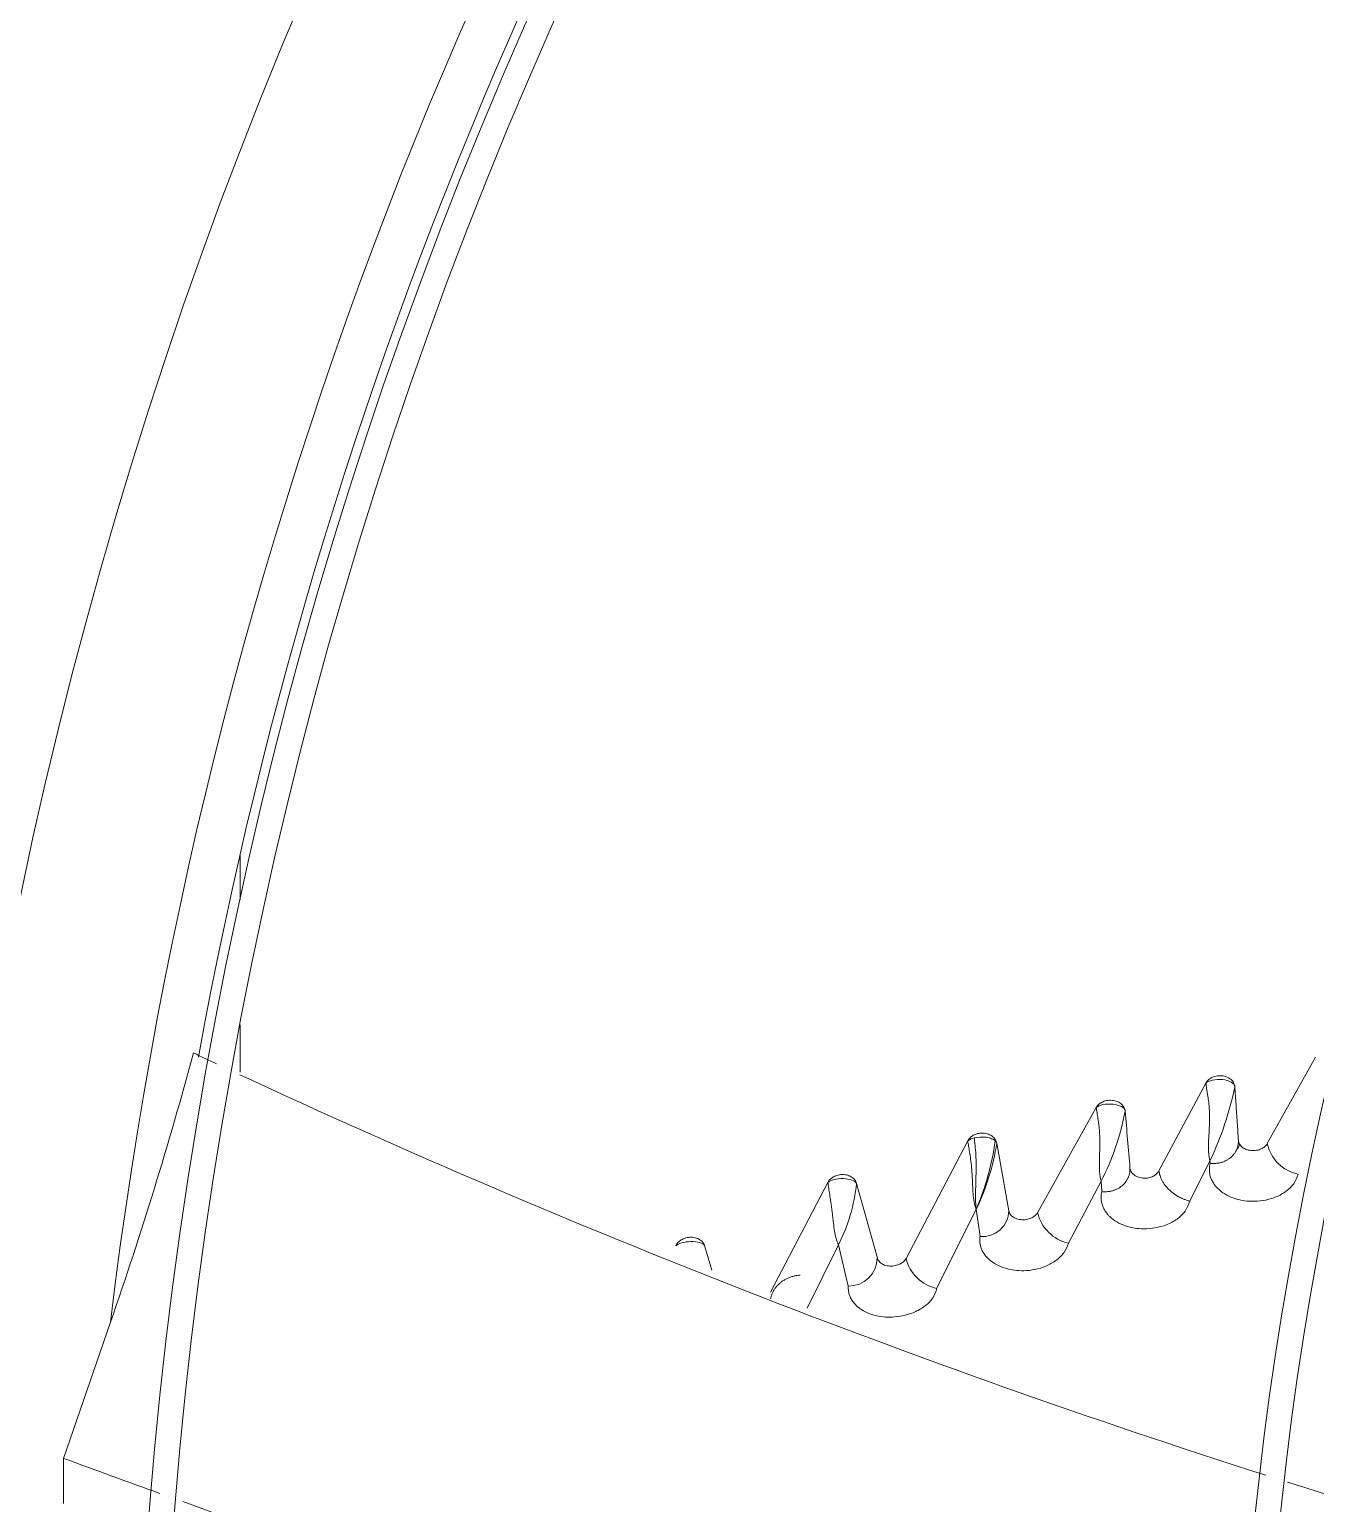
# Model space of a CAD drawing. Header units: millimetres. Extents: x 113490 to 142599, y -20467 to 115.
# Drawn here: x 124874.7 to 125003.1, y -11322.9 to -11175.8 of the extents above; entities that cross this region are included whole.
import ezdxf

# ---------------------------------------------------------------- set-up
doc = ezdxf.new("R2010")
doc.units = ezdxf.units.MM
doc.layers.add('DV3_0', color=7, linetype='Continuous')

msp = doc.modelspace()

# ---------------------------------------------------------------- linework, layer by layer
at = {"layer": 'DV3_0', "color": 7, "linetype": 'Continuous', "lineweight": 15}
for p, q in [((124895.75, -11262.66), (124895.75, -11258.08)), ((124895.75, -11279.88), (124895.75, -11275.14)), ((124998.31, -11287), (125003.13, -11278.36)), ((124987.49, -11289.73), (124992.18, -11280.96)), ((124975.37, -11293.9), (124981.24, -11283.4)), ((124962.24, -11298.47), (124968.41, -11286.72)), ((124971.3, -11286.94), (124972.5, -11293.7)), ((124990.57, -11292.74), (124992.59, -11288.73)), ((124992.59, -11288.73), (124992.6, -11288.97)), ((124948.7, -11301.82), (124954.44, -11290.88)), ((124957.3, -11290.98), (124959.38, -11298.43)), ((124978.45, -11296.95), (124981.73, -11290.76)), ((124981.73, -11290.76), (124981.78, -11291.79)), ((124965.32, -11301.45), (124969.24, -11293.56)), ((124969.24, -11293.56), (124969.63, -11296.27)), ((124942.11, -11297.17), (124942.86, -11299.65)), ((124952.35, -11303.43), (124955.5, -11297.12)), ((124955.5, -11297.12), (124956.47, -11301.24)), ((124882.79, -11304.82), (124878.12, -11318.43)), ((124878.12, -11318.43), (124878.11, -11322.94))]:
    msp.add_line(p, q, dxfattribs=at)
for centre, radius, start, end in [((125341.24, -11359.99), 551.5, 105.4775, 164.5225), ((125341.24, -11359.99), 477.5, 136.9802, 223.0198), ((125341.24, -11359.99), 456, 136.2282, 225.3442), ((125341.24, -11359.99), 453.5, 135.9912, 225.5589), ((125341.24, -11359.99), 457, 142.9574, 169.7123), ((125341.24, -11359.99), 343.5, 135.6595, 225.6229), ((125341.24, -11359.99), 346, 136.506, 225.3203), ((124497.86, -11171.3), 407.44, 340.8691, 344.8259), ((125263.5, -10489.2), 872.25, 244.72539, 244.89281), ((125263.5, -10489.2), 872.25, 245.06175, 252.29143), ((124963.41, -11274.85), 32.31, 334.5614, 348.4556), ((124957.3, -11278.52), 27.33, 333.3816, 348.9599), ((119847.05, -11718.43), 5155.43, 4.77297, 4.83658), ((124944.1, -11282.85), 27.33, 336.9148, 351.8402), ((124948.14, -11283.39), 23.43, 334.2626, 351.2768), ((124994.49, -11286.79), 1.11, 312.1124, 346.0877), ((125002.25, -11286.11), 4.04, 192.7941, 257.8316), ((124939.4, -11289.05), 18, 333.3669, 353.8444), ((124969.88, -11293.66), 2.62, 264.4516, 359.0626), ((124979.37, -11292.94), 4.11, 193.4011, 257.0944), ((124956.51, -11298.37), 2.86, 269.126, 358.8663), ((124966.1, -11297.57), 3.96, 193.2376, 258.7539), ((125539.03, -9514.29), 1921.39, 249.88091, 250.18566), ((125263.5, -10489.2), 872.25, 252.43948, 259.62023), ((125539.03, -9514.29), 1921.39, 250.25788, 253.58726)]:
    msp.add_arc(centre, radius, start, end, dxfattribs=at)
at = {"layer": 'DV3_0', "color": 7, "linetype": 'Continuous', "lineweight": 20}
for centre, radius, start, end in [((125341.24, -11359.99), 461.75, 142.7915, 173.1384), ((124969.3, -11287.82), 1.41, 100.2143, 128.8732), ((124970.86, -11287.08), 0.461, 17.1263, 49.6164)]:
    msp.add_arc(centre, radius, start, end, dxfattribs=at)
at = {"layer": 'DV3_0', "color": 7, "linetype": 'Continuous', "lineweight": 15}
for points, knots in [([(124992.18, -11280.96), (124992.19, -11280.94), (124992.21, -11280.89), (124992.26, -11280.82), (124992.32, -11280.75), (124992.39, -11280.67), (124992.51, -11280.57), (124992.67, -11280.46), (124992.85, -11280.36), (124993.16, -11280.25), (124993.53, -11280.21), (124993.9, -11280.24), (124994.18, -11280.31), (124994.43, -11280.42), (124994.65, -11280.56), (124994.83, -11280.73), (124994.94, -11280.9), (124995.02, -11281.05), (124995.06, -11281.19), (124995.07, -11281.28), (124995.07, -11281.32)], [0, 0, 0, 0, 0.023808, 0.047726, 0.071885, 0.096412, 0.145198, 0.194482, 0.250252, 0.306836, 0.44823, 0.520887, 0.594068, 0.667165, 0.739009, 0.806802, 0.874094, 0.916845, 0.958589, 1, 1, 1, 1]), ([(124992.18, -11280.96), (124992.3, -11280.84), (124992.54, -11280.73), (124993.14, -11280.6), (124993.49, -11280.58), (124994.16, -11280.64), (124994.47, -11280.73), (124994.92, -11280.98), (124995.06, -11281.15), (124995.07, -11281.32)], [0, 0, 0, 0, 0.25, 0.25, 0.5, 0.5, 0.75, 0.75, 1, 1, 1, 1]), ([(124992.59, -11288.73), (124992.58, -11288.68), (124992.55, -11288.58), (124992.52, -11288.42), (124992.49, -11288.25), (124992.47, -11288.07), (124992.44, -11287.78), (124992.43, -11287.31), (124992.45, -11286.66), (124992.49, -11286.02), (124992.52, -11285.5), (124992.54, -11284.99), (124992.55, -11284.46), (124992.54, -11283.91), (124992.52, -11283.47), (124992.49, -11283.1), (124992.45, -11282.76), (124992.4, -11282.42), (124992.35, -11282.1), (124992.3, -11281.79), (124992.25, -11281.5), (124992.2, -11281.22), (124992.19, -11281.05), (124992.18, -11280.96)], [0, 0, 0, 0, 0.022002, 0.044764, 0.068319, 0.092694, 0.117911, 0.188328, 0.280844, 0.371809, 0.438209, 0.479748, 0.562928, 0.635555, 0.680347, 0.723252, 0.76458, 0.804675, 0.843903, 0.882652, 0.921318, 0.960302, 1, 1, 1, 1]), ([(124995.07, -11281.32), (124995.09, -11281.62), (124995.13, -11282.21), (124995.19, -11283.1), (124995.25, -11283.99), (124995.31, -11284.88), (124995.37, -11285.78), (124995.41, -11286.38), (124995.43, -11286.68)], [0, 0, 0, 0, 0.163352, 0.328023, 0.494015, 0.661335, 0.829994, 1, 1, 1, 1]), ([(124981.24, -11283.4), (124981.25, -11283.38), (124981.28, -11283.33), (124981.32, -11283.26), (124981.37, -11283.2), (124981.45, -11283.11), (124981.56, -11283.01), (124981.72, -11282.91), (124981.91, -11282.81), (124982.22, -11282.7), (124982.58, -11282.66), (124982.95, -11282.69), (124983.22, -11282.76), (124983.48, -11282.86), (124983.69, -11283), (124983.87, -11283.17), (124983.99, -11283.33), (124984.06, -11283.49), (124984.11, -11283.62), (124984.12, -11283.71), (124984.12, -11283.75)], [0, 0, 0, 0, 0.023224, 0.046559, 0.070122, 0.094029, 0.142577, 0.19164, 0.247919, 0.304972, 0.44783, 0.520778, 0.594184, 0.66739, 0.739327, 0.807118, 0.874376, 0.917068, 0.958723, 1, 1, 1, 1]), ([(124981.24, -11283.4), (124981.37, -11283.28), (124981.61, -11283.17), (124982.2, -11283.05), (124982.55, -11283.03), (124983.21, -11283.1), (124983.52, -11283.18), (124983.97, -11283.43), (124984.11, -11283.58), (124984.12, -11283.75)], [0, 0, 0, 0, 0.25, 0.25, 0.5, 0.5, 0.75, 0.75, 1, 1, 1, 1]), ([(124981.73, -11290.76), (124981.72, -11290.72), (124981.69, -11290.62), (124981.65, -11290.47), (124981.62, -11290.31), (124981.6, -11290.15), (124981.57, -11289.87), (124981.54, -11289.43), (124981.55, -11288.83), (124981.56, -11288.23), (124981.58, -11287.74), (124981.59, -11287.27), (124981.59, -11286.77), (124981.58, -11286.24), (124981.56, -11285.81), (124981.53, -11285.46), (124981.49, -11285.13), (124981.44, -11284.8), (124981.4, -11284.49), (124981.35, -11284.19), (124981.31, -11283.91), (124981.27, -11283.64), (124981.25, -11283.48), (124981.24, -11283.4)], [0, 0, 0, 0, 0.021649, 0.044054, 0.067247, 0.091253, 0.116094, 0.185169, 0.275206, 0.366062, 0.431165, 0.470125, 0.553471, 0.626346, 0.672137, 0.716118, 0.758577, 0.799825, 0.840195, 0.880037, 0.91971, 0.959577, 1, 1, 1, 1]), ([(124968.41, -11286.72), (124968.42, -11286.69), (124968.45, -11286.65), (124968.49, -11286.58), (124968.54, -11286.51), (124968.61, -11286.43), (124968.72, -11286.33), (124968.87, -11286.22), (124969.04, -11286.12), (124969.34, -11286), (124969.69, -11285.94), (124970.06, -11285.96), (124970.33, -11286.01), (124970.59, -11286.11), (124970.82, -11286.23), (124971.01, -11286.39), (124971.13, -11286.54), (124971.22, -11286.69), (124971.27, -11286.81), (124971.29, -11286.9), (124971.3, -11286.94)], [0, 0, 0, 0, 0.023193, 0.046564, 0.070228, 0.094297, 0.142095, 0.190415, 0.245993, 0.302304, 0.444824, 0.518345, 0.592326, 0.666155, 0.738761, 0.807216, 0.87511, 0.917452, 0.958876, 1, 1, 1, 1]), ([(124969.05, -11286.43), (124969.06, -11286.57), (124969.1, -11286.89), (124969.17, -11287.56), (124969.23, -11288.4), (124969.24, -11289.35), (124969.22, -11290.26), (124969.2, -11291.14), (124969.17, -11291.99), (124969.18, -11292.81), (124969.21, -11293.32), (124969.24, -11293.56)], [0, 0, 0, 0, 0.062498, 0.125002, 0.250008, 0.375015, 0.500022, 0.625029, 0.750035, 0.875042, 1, 1, 1, 1]), ([(124969.24, -11293.56), (124969.23, -11293.52), (124969.19, -11293.43), (124969.15, -11293.29), (124969.11, -11293.13), (124969.07, -11292.96), (124969.03, -11292.77), (124969, -11292.56), (124968.97, -11292.34), (124968.94, -11292.1), (124968.91, -11291.72), (124968.89, -11291.27), (124968.87, -11290.83), (124968.86, -11290.47), (124968.84, -11290.13), (124968.81, -11289.74), (124968.77, -11289.23), (124968.7, -11288.58), (124968.6, -11287.96), (124968.53, -11287.53), (124968.48, -11287.24), (124968.44, -11286.97), (124968.42, -11286.8), (124968.41, -11286.72)], [0, 0, 0, 0, 0.021582, 0.044993, 0.070281, 0.097487, 0.126644, 0.157785, 0.190935, 0.22612, 0.263363, 0.35736, 0.420759, 0.452963, 0.510655, 0.563618, 0.611913, 0.723706, 0.825547, 0.868701, 0.911913, 0.955557, 1, 1, 1, 1]), ([(124992.6, -11288.97), (124992.65, -11288.97), (124992.75, -11288.98), (124992.89, -11288.99), (124993.04, -11288.99), (124993.18, -11288.98), (124993.33, -11288.96), (124993.47, -11288.94), (124993.6, -11288.91), (124993.74, -11288.88), (124993.87, -11288.84), (124994, -11288.79), (124994.12, -11288.73), (124994.25, -11288.67), (124994.36, -11288.61), (124994.47, -11288.53), (124994.58, -11288.46), (124994.68, -11288.37), (124994.77, -11288.29), (124994.86, -11288.19), (124994.95, -11288.1), (124995.02, -11288), (124995.09, -11287.89), (124995.16, -11287.78), (124995.22, -11287.67), (124995.27, -11287.56), (124995.31, -11287.44), (124995.35, -11287.32), (124995.38, -11287.19), (124995.4, -11287.07), (124995.42, -11286.94), (124995.43, -11286.81), (124995.43, -11286.73), (124995.43, -11286.68)], [0, 0, 0, 0, 0.030308, 0.060567, 0.09083, 0.121138, 0.151527, 0.182026, 0.21266, 0.243447, 0.274401, 0.305534, 0.336854, 0.368368, 0.400081, 0.431998, 0.464123, 0.496463, 0.529018, 0.561781, 0.594743, 0.627891, 0.661209, 0.69468, 0.728285, 0.762007, 0.795828, 0.82973, 0.863698, 0.897718, 0.931779, 0.965875, 1, 1, 1, 1]), ([(124995.43, -11286.68), (124995.43, -11286.75), (124995.45, -11286.87), (124995.56, -11287.12), (124995.81, -11287.4), (124996.27, -11287.63), (124996.82, -11287.72), (124997.36, -11287.67), (124997.8, -11287.5), (124998.07, -11287.31), (124998.22, -11287.14), (124998.28, -11287.05), (124998.31, -11287)], [0, 0, 0, 0, 0.060685, 0.122132, 0.252219, 0.393086, 0.541388, 0.685757, 0.80418, 0.904063, 0.952325, 1, 1, 1, 1]), ([(124981.78, -11291.79), (124981.83, -11291.8), (124981.93, -11291.81), (124982.08, -11291.81), (124982.22, -11291.81), (124982.37, -11291.8), (124982.51, -11291.78), (124982.65, -11291.76), (124982.78, -11291.73), (124982.92, -11291.69), (124983.05, -11291.64), (124983.18, -11291.59), (124983.3, -11291.54), (124983.42, -11291.48), (124983.54, -11291.41), (124983.65, -11291.33), (124983.75, -11291.26), (124983.86, -11291.17), (124983.95, -11291.08), (124984.04, -11290.99), (124984.12, -11290.89), (124984.2, -11290.79), (124984.27, -11290.68), (124984.33, -11290.57), (124984.39, -11290.45), (124984.44, -11290.34), (124984.49, -11290.22), (124984.53, -11290.1), (124984.56, -11289.97), (124984.58, -11289.84), (124984.59, -11289.72), (124984.6, -11289.59), (124984.6, -11289.5), (124984.6, -11289.45)], [0, 0, 0, 0, 0.030136, 0.060229, 0.09033, 0.120484, 0.150727, 0.181089, 0.211596, 0.242267, 0.273117, 0.304158, 0.335401, 0.366851, 0.398516, 0.4304, 0.462508, 0.494847, 0.527415, 0.560208, 0.593214, 0.626421, 0.659811, 0.693369, 0.727075, 0.76091, 0.794856, 0.828896, 0.863012, 0.89719, 0.93142, 0.965692, 1, 1, 1, 1]), ([(124984.6, -11289.45), (124984.61, -11289.52), (124984.63, -11289.64), (124984.75, -11289.89), (124985, -11290.16), (124985.47, -11290.39), (124986.02, -11290.48), (124986.56, -11290.41), (124987, -11290.23), (124987.26, -11290.04), (124987.41, -11289.87), (124987.47, -11289.78), (124987.49, -11289.73)], [0, 0, 0, 0, 0.060575, 0.121864, 0.251873, 0.393076, 0.542041, 0.686902, 0.805201, 0.904632, 0.952595, 1, 1, 1, 1]), ([(124992.6, -11288.97), (124992.57, -11289.13), (124992.51, -11289.45), (124992.54, -11289.92), (124992.63, -11290.33), (124992.78, -11290.69), (124992.96, -11291), (124993.16, -11291.26), (124993.69, -11291.83), (124994.83, -11292.53), (124996.48, -11292.81), (124997.91, -11292.72), (124999.07, -11292.42), (125000.13, -11291.86), (125001, -11291.06), (125001.27, -11290.4), (125001.4, -11290.06)], [0, 0, 0, 0, 0.045548, 0.087519, 0.126094, 0.161379, 0.19334, 0.221908, 0.246984, 0.395601, 0.538837, 0.62563, 0.716499, 0.809819, 0.904066, 1, 1, 1, 1]), ([(124954.44, -11290.88), (124954.45, -11290.85), (124954.48, -11290.79), (124954.54, -11290.7), (124954.61, -11290.62), (124954.68, -11290.54), (124954.76, -11290.47), (124954.87, -11290.39), (124955.02, -11290.3), (124955.23, -11290.2), (124955.46, -11290.13), (124955.73, -11290.09), (124956.01, -11290.08), (124956.28, -11290.12), (124956.54, -11290.2), (124956.77, -11290.31), (124956.96, -11290.45), (124957.1, -11290.59), (124957.2, -11290.73), (124957.26, -11290.85), (124957.29, -11290.93), (124957.3, -11290.98)], [0, 0, 0, 0, 0.030288, 0.060436, 0.090667, 0.121199, 0.152246, 0.184013, 0.239268, 0.295142, 0.366703, 0.438927, 0.513041, 0.58743, 0.661711, 0.734892, 0.803943, 0.872398, 0.915766, 0.958092, 1, 1, 1, 1]), ([(124955.5, -11297.12), (124955.49, -11297.1), (124955.47, -11297.07), (124955.44, -11297.01), (124955.41, -11296.92), (124955.35, -11296.78), (124955.29, -11296.6), (124955.22, -11296.35), (124955.13, -11295.94), (124955.04, -11295.35), (124954.96, -11294.68), (124954.88, -11293.92), (124954.78, -11293.11), (124954.67, -11292.38), (124954.59, -11291.91), (124954.54, -11291.63), (124954.5, -11291.36), (124954.46, -11291.11), (124954.45, -11290.95), (124954.44, -11290.88)], [0, 0, 0, 0, 0.007351, 0.019112, 0.035329, 0.056048, 0.092627, 0.133596, 0.17908, 0.297728, 0.413356, 0.493007, 0.644708, 0.775162, 0.820607, 0.865531, 0.910216, 0.954944, 1, 1, 1, 1]), ([(124990.57, -11292.74), (124990.52, -11292.73), (124990.41, -11292.7), (124990.25, -11292.65), (124990.1, -11292.6), (124989.96, -11292.54), (124989.83, -11292.49), (124989.7, -11292.43), (124989.59, -11292.37), (124989.48, -11292.32), (124989.38, -11292.26), (124989.29, -11292.21), (124989.2, -11292.15), (124989.12, -11292.1), (124989.06, -11292.05), (124988.99, -11292.01), (124988.94, -11291.97), (124988.89, -11291.93), (124988.84, -11291.9), (124988.81, -11291.87), (124988.78, -11291.84), (124988.75, -11291.82), (124988.73, -11291.8), (124988.62, -11291.71), (124988.42, -11291.53), (124988.18, -11291.25), (124987.98, -11290.98), (124987.81, -11290.71), (124987.69, -11290.45), (124987.6, -11290.2), (124987.53, -11289.96), (124987.51, -11289.81), (124987.49, -11289.73)], [0, 0, 0, 0, 0.034456, 0.067339, 0.098697, 0.128564, 0.156963, 0.18391, 0.209417, 0.233489, 0.25613, 0.27734, 0.297118, 0.31546, 0.332363, 0.347824, 0.361835, 0.374394, 0.385495, 0.395132, 0.403302, 0.41, 0.415223, 0.418967, 0.502787, 0.583185, 0.66032, 0.734271, 0.805105, 0.872915, 0.937826, 1, 1, 1, 1]), ([(124981.78, -11291.79), (124981.75, -11291.96), (124981.7, -11292.28), (124981.73, -11292.74), (124981.83, -11293.15), (124981.99, -11293.51), (124982.17, -11293.81), (124982.37, -11294.07), (124982.91, -11294.63), (124984.07, -11295.31), (124985.73, -11295.56), (124987.14, -11295.45), (124988.29, -11295.13), (124989.34, -11294.57), (124990.2, -11293.76), (124990.45, -11293.08), (124990.57, -11292.74)], [0, 0, 0, 0, 0.045627, 0.087603, 0.126118, 0.161277, 0.193037, 0.221314, 0.245998, 0.395257, 0.539818, 0.625245, 0.715448, 0.808686, 0.903283, 1, 1, 1, 1]), ([(124972.5, -11293.7), (124972.51, -11293.73), (124972.52, -11293.79), (124972.55, -11293.88), (124972.59, -11293.97), (124972.66, -11294.08), (124972.78, -11294.21), (124972.95, -11294.35), (124973.17, -11294.46), (124973.49, -11294.58), (124973.95, -11294.63), (124974.4, -11294.56), (124974.71, -11294.45), (124974.89, -11294.36), (124975.05, -11294.26), (124975.18, -11294.15), (124975.29, -11294.03), (124975.34, -11293.94), (124975.37, -11293.9)], [0, 0, 0, 0, 0.030138, 0.060243, 0.090571, 0.121372, 0.18595, 0.251797, 0.322108, 0.393644, 0.54284, 0.688154, 0.748031, 0.807067, 0.857092, 0.906392, 0.953514, 1, 1, 1, 1]), ([(124939.24, -11297.22), (124939.25, -11297.19), (124939.28, -11297.13), (124939.33, -11297.04), (124939.39, -11296.96), (124939.46, -11296.88), (124939.54, -11296.8), (124939.65, -11296.71), (124939.79, -11296.61), (124940, -11296.5), (124940.24, -11296.42), (124940.51, -11296.36), (124940.79, -11296.34), (124941.06, -11296.37), (124941.32, -11296.43), (124941.56, -11296.53), (124941.76, -11296.66), (124941.9, -11296.8), (124942, -11296.93), (124942.07, -11297.04), (124942.1, -11297.13), (124942.11, -11297.17)], [0, 0, 0, 0, 0.029896, 0.059715, 0.089669, 0.119968, 0.150813, 0.182396, 0.238307, 0.294807, 0.368026, 0.44178, 0.516768, 0.591774, 0.665935, 0.738735, 0.806898, 0.874392, 0.917117, 0.958773, 1, 1, 1, 1]), ([(124969.63, -11296.27), (124969.61, -11296.42), (124969.58, -11296.72), (124969.65, -11297.15), (124969.77, -11297.53), (124969.93, -11297.87), (124970.14, -11298.16), (124970.36, -11298.41), (124970.93, -11298.94), (124972.11, -11299.55), (124973.74, -11299.75), (124975.12, -11299.6), (124976.22, -11299.27), (124977.23, -11298.71), (124978.07, -11297.93), (124978.32, -11297.28), (124978.45, -11296.95)], [0, 0, 0, 0, 0.042898, 0.083054, 0.120616, 0.155688, 0.188241, 0.218209, 0.245505, 0.394945, 0.541922, 0.626867, 0.716649, 0.809503, 0.903745, 1, 1, 1, 1]), ([(124959.37, -11298.43), (124959.38, -11298.46), (124959.4, -11298.52), (124959.44, -11298.6), (124959.49, -11298.68), (124959.57, -11298.78), (124959.69, -11298.91), (124959.88, -11299.03), (124960.1, -11299.13), (124960.44, -11299.22), (124960.8, -11299.24), (124961.17, -11299.19), (124961.41, -11299.12), (124961.62, -11299.03), (124961.81, -11298.93), (124961.98, -11298.8), (124962.13, -11298.64), (124962.2, -11298.53), (124962.24, -11298.47)], [0, 0, 0, 0, 0.030274, 0.06055, 0.091079, 0.122109, 0.187322, 0.253881, 0.325087, 0.39756, 0.548712, 0.621886, 0.694555, 0.753629, 0.811883, 0.876072, 0.938147, 1, 1, 1, 1]), ([(124948.72, -11302.5), (124948.73, -11302.46), (124948.75, -11302.36), (124948.78, -11302.22), (124948.82, -11302.09), (124948.87, -11301.96), (124948.93, -11301.83), (124948.99, -11301.72), (124949.05, -11301.6), (124949.12, -11301.5), (124949.19, -11301.4), (124949.27, -11301.31), (124949.34, -11301.22), (124949.42, -11301.15), (124949.49, -11301.07), (124949.62, -11300.95), (124949.81, -11300.79), (124950.09, -11300.61), (124950.39, -11300.46), (124950.7, -11300.33), (124951.02, -11300.23), (124951.34, -11300.16), (124951.55, -11300.14), (124951.65, -11300.13)], [0, 0, 0, 0, 0.040335, 0.079915, 0.118548, 0.156089, 0.192434, 0.227512, 0.261275, 0.293695, 0.324754, 0.35444, 0.382746, 0.409661, 0.435175, 0.459272, 0.539283, 0.618976, 0.698062, 0.776208, 0.852906, 0.927593, 1, 1, 1, 1]), ([(124956.47, -11301.24), (124956.47, -11301.4), (124956.47, -11301.73), (124956.6, -11302.18), (124956.79, -11302.58), (124957.04, -11302.93), (124957.32, -11303.22), (124957.96, -11303.75), (124959.22, -11304.29), (124960.85, -11304.38), (124962.19, -11304.16), (124963.24, -11303.8), (124964.19, -11303.22), (124964.98, -11302.43), (124965.21, -11301.78), (124965.32, -11301.45)], [0, 0, 0, 0, 0.047349, 0.092046, 0.134288, 0.174167, 0.211616, 0.246529, 0.396951, 0.547855, 0.630192, 0.718077, 0.809734, 0.90352, 1, 1, 1, 1])]:
    msp.add_open_spline(points, degree=3, knots=knots, dxfattribs=at)
at = {"layer": 'DV3_0', "color": 7, "linetype": 'Continuous', "lineweight": 20}
for points, knots in [([(124969.05, -11286.43), (124969.4, -11286.34), (124969.85, -11286.32), (124970.44, -11286.4), (124970.62, -11286.45), (124970.94, -11286.57), (124971.07, -11286.64), (124971.16, -11286.73)], [0, 0, 0, 0, 0.5, 0.5, 0.75, 0.75, 1, 1, 1, 1]), ([(124954.44, -11290.88), (124954.56, -11290.76), (124954.78, -11290.66), (124955.32, -11290.52), (124955.65, -11290.48), (124956.29, -11290.5), (124956.6, -11290.55), (124957.07, -11290.72), (124957.24, -11290.84), (124957.3, -11290.98)], [0, 0, 0, 0, 0.25, 0.25, 0.5, 0.5, 0.75, 0.75, 1, 1, 1, 1])]:
    msp.add_open_spline(points, degree=3, knots=knots, dxfattribs=at)
msp.add_open_spline([(124939.24, -11297.22), (124939.35, -11297.1), (124939.77, -11296.88), (124940.76, -11296.74), (124941.7, -11296.85), (124942.04, -11297.05), (124942.11, -11297.17)], degree=3, dxfattribs=at)

doc.saveas('drawing.dxf')
